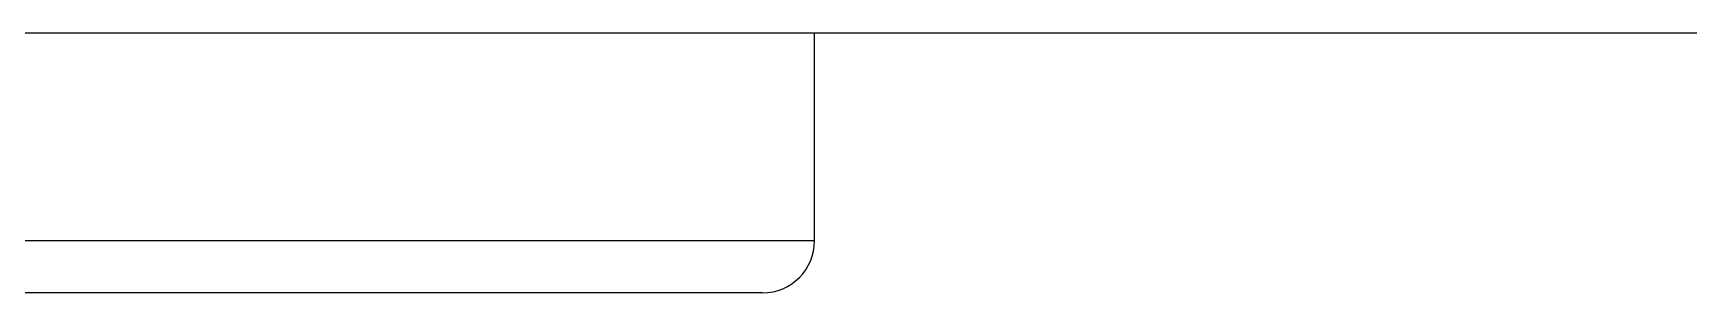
# Model space of a CAD drawing. Header units: millimetres. Extents: x 3817 to 4149, y 28263 to 28669.
# Drawn here: x 4097.7 to 4104.09, y 28499.76 to 28500.76 of the extents above; entities that cross this region are included whole.
import ezdxf

# ---------------------------------------------------------------- set-up
doc = ezdxf.new("R2010")
doc.units = ezdxf.units.MM

msp = doc.modelspace()

# ---------------------------------------------------------------- linework, layer by layer
for points in [[(4104.811, 28500.7628), (4104.811, 28500.7628), (4058.3527, 28500.7628), (4058.3527, 28500.7628)], [(4100.7179, 28500.7628), (4100.7179, 28500.7628), (4100.7179, 28500.7628), (4100.7179, 28500.7628)], [(4100.7179, 28499.9637), (4100.7179, 28499.9637), (4100.7179, 28500.7628), (4100.7179, 28500.7628)], [(4100.7179, 28499.9637), (4100.7179, 28499.9637), (4062.4458, 28499.9637), (4062.4458, 28499.9637)], [(4100.5178, 28499.7637), (4100.6286, 28499.7637), (4100.7179, 28499.8529), (4100.7179, 28499.9637)], [(4100.7179, 28499.9637), (4100.7179, 28499.9637), (4100.7179, 28499.9637), (4100.7179, 28499.9637)], [(4100.5178, 28499.7637), (4100.5178, 28499.7637), (4062.6448, 28499.7637), (4062.6448, 28499.7637)], [(4100.5178, 28499.7637), (4100.5178, 28499.7637), (4100.5178, 28499.7637), (4100.5178, 28499.7637)]]:
    msp.add_open_spline(points, degree=3)

doc.saveas('drawing.dxf')
